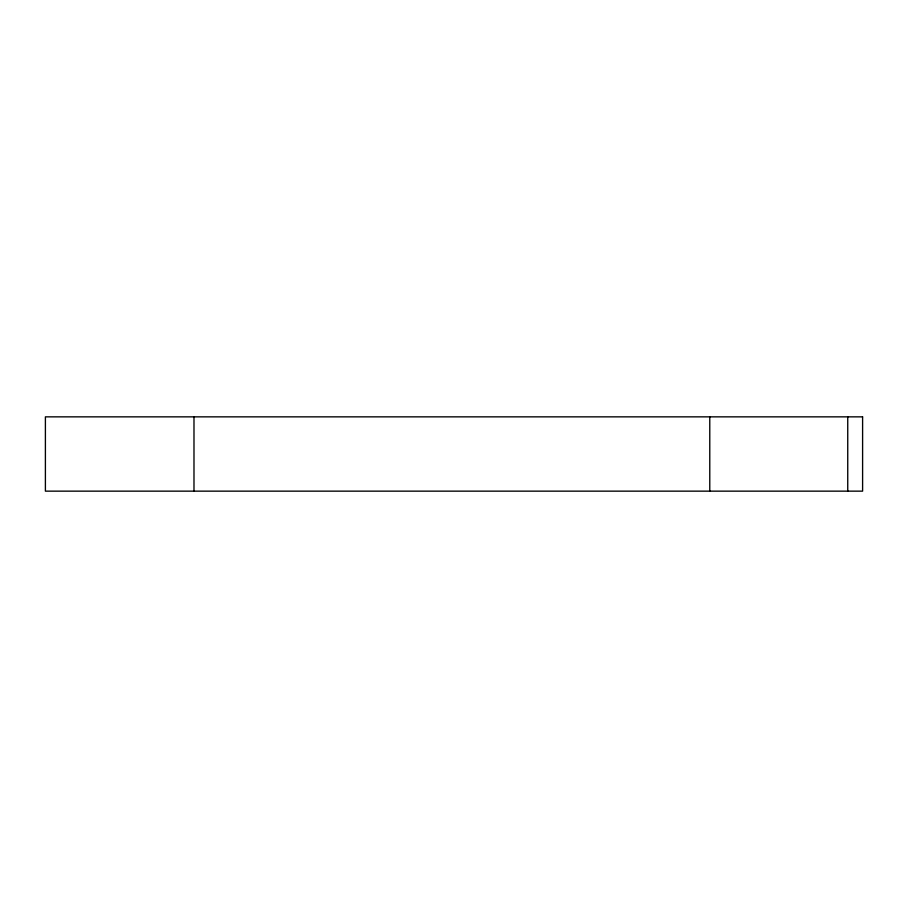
<?xml version="1.0" encoding="UTF-8"?>
<svg xmlns="http://www.w3.org/2000/svg" width="908" height="908" viewBox="0 0 908 908"><rect width="100%" height="100%" fill="white"/><g stroke="black" fill="none" stroke-linecap="round" stroke-linejoin="round"><path stroke-width="1.36" d="M847.743 416.851L847.743 491.149M709.772 416.851L709.772 491.149M193.983 416.851L193.983 491.149M862.6 416.851L45.4 416.851L45.4 491.149L862.6 491.149L862.6 416.851"/></g></svg>
